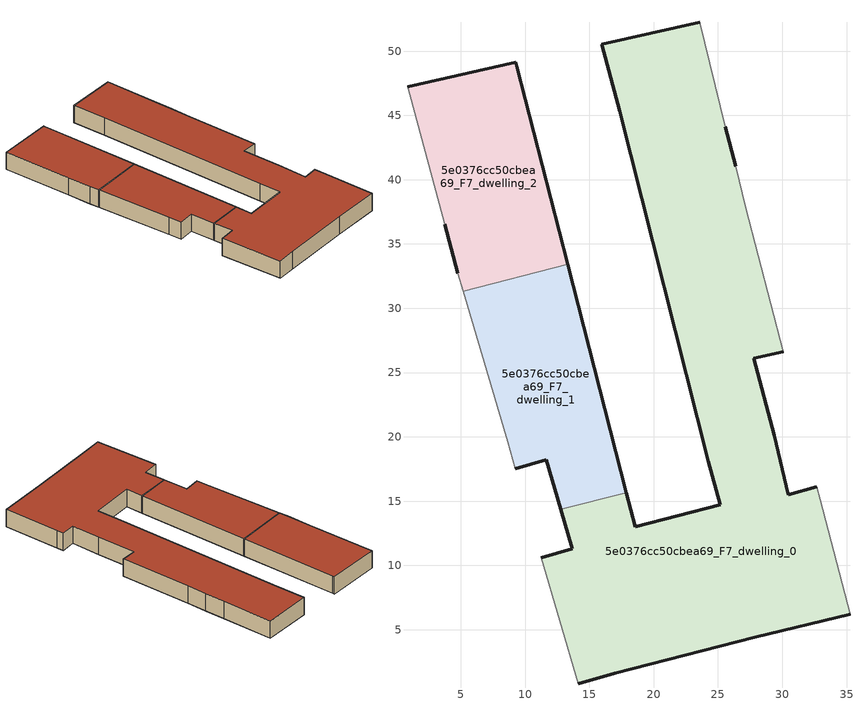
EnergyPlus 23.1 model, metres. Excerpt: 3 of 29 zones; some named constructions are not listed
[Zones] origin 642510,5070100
5e0376cc50cbea69_F7_dwelling_0
 floor to 5e0376cc50cbea69_F6_dwelling_0 (EU_floor_Construction): 35.27,6.2 32.97,15.11 32.67,16.11 30.47,15.51 29.37,20.12 27.77,26.12 30.07,26.62 27.17,37.83 26.37,41.03 25.57,44.13 23.57,52.24 15.97,50.54 17.37,45.34 24.26,18.12 25.16,14.71 18.56,13.01 17.87,15.67 12.77,14.37 13.65,11.31 11.25,10.61 14.15,0.81 16.95,1.61 27.86,4.4 z21
 wall outside (EU_wall_Construction): 25.57,44.13 26.37,41.03 / 30.07,26.62 27.77,26.12 29.37,20.12 30.47,15.51 32.67,16.11 / 35.27,6.2 27.86,4.4 16.95,1.61 14.15,0.81 / 11.25,10.61 13.65,11.31 12.77,14.37 / 17.87,15.67 18.56,13.01 25.16,14.71 24.26,18.12 17.37,45.34 15.97,50.54 23.57,52.24 z21:24
 wall adiabatic (EU_wall_Construction): 23.57,52.24 25.57,44.13 / 26.37,41.03 27.17,37.83 30.07,26.62 / 32.67,16.11 32.97,15.11 35.27,6.2 / 14.15,0.81 11.25,10.61 z21:24
 wall to 5e0376cc50cbea69_F7_dwelling_1 (EU_wall_Construction): 12.77,14.37 17.87,15.67 z21:24
 roof outside (EU_roof_Construction): 23.57,52.24 25.57,44.13 26.37,41.03 27.17,37.83 30.07,26.62 27.77,26.12 29.37,20.12 30.47,15.51 32.67,16.11 32.97,15.11 35.27,6.2 27.86,4.4 16.95,1.61 14.15,0.81 11.25,10.61 13.65,11.31 12.77,14.37 17.87,15.67 18.56,13.01 25.16,14.71 24.26,18.12 17.37,45.34 15.97,50.54 z24
5e0376cc50cbea69_F7_dwelling_1
 floor to 5e0376cc50cbea69_F6_dwelling_1 (EU_floor_Construction): 17.87,15.67 13.32,33.41 5.17,31.33 8.65,19.62 9.25,17.52 11.65,18.22 12.77,14.37 z21
 wall outside (EU_wall_Construction): 13.32,33.41 17.87,15.67 / 12.77,14.37 11.65,18.22 9.25,17.52 z21:24
 wall adiabatic (EU_wall_Construction): 9.25,17.52 8.65,19.62 5.17,31.33 z21:24
 wall to 5e0376cc50cbea69_F7_dwelling_2 (EU_wall_Construction): 5.17,31.33 13.32,33.41 z21:24
 roof outside (EU_roof_Construction): 13.32,33.41 17.87,15.67 12.77,14.37 11.65,18.22 9.25,17.52 8.65,19.62 5.17,31.33 z24
5e0376cc50cbea69_F7_dwelling_2
 floor to 5e0376cc50cbea69_F6_dwelling_2 (EU_floor_Construction): 13.32,33.41 9.36,48.84 9.26,49.14 0.85,47.24 3.75,36.53 4.75,32.73 5.17,31.33 z21
 wall outside (EU_wall_Construction): 4.75,32.73 3.75,36.53 / 0.85,47.24 9.26,49.14 9.36,48.84 13.32,33.41 z21:24
 wall adiabatic (EU_wall_Construction): 5.17,31.33 4.75,32.73 / 3.75,36.53 0.85,47.24 z21:24
 roof outside (EU_roof_Construction): 9.36,48.84 13.32,33.41 5.17,31.33 4.75,32.73 3.75,36.53 0.85,47.24 9.26,49.14 z24
[HVACTEMPLATE:THERMOSTAT] Constant Heating Setpoint=20; Constant Cooling Setpoint=50
EU_HeatOnly_5e0376cc50cbea69_F0_dwelling_0; EU_HeatOnly_5e0376cc50cbea69_F0_dwelling_1; EU_HeatOnly_5e0376cc50cbea69_F0_dwelling_2; EU_HeatOnly_5e0376cc50cbea69_F0_dwelling_3; EU_HeatOnly_5e0376cc50cbea69_F1_dwelling_0; EU_HeatOnly_5e0376cc50cbea69_F1_dwelling_1; EU_HeatOnly_5e0376cc50cbea69_F1_dwelling_2; EU_HeatOnly_5e0376cc50cbea69_F1_dwelling_3; EU_HeatOnly_5e0376cc50cbea69_F2_dwelling_0; EU_HeatOnly_5e0376cc50cbea69_F2_dwelling_1; EU_HeatOnly_5e0376cc50cbea69_F2_dwelling_2; EU_HeatOnly_5e0376cc50cbea69_F2_dwelling_3; EU_HeatOnly_5e0376cc50cbea69_F3_dwelling_0; EU_HeatOnly_5e0376cc50cbea69_F3_dwelling_1; EU_HeatOnly_5e0376cc50cbea69_F3_dwelling_2; EU_HeatOnly_5e0376cc50cbea69_F3_dwelling_3; EU_HeatOnly_5e0376cc50cbea69_F4_dwelling_0; EU_HeatOnly_5e0376cc50cbea69_F4_dwelling_1; EU_HeatOnly_5e0376cc50cbea69_F4_dwelling_2; EU_HeatOnly_5e0376cc50cbea69_F4_dwelling_3; EU_HeatOnly_5e0376cc50cbea69_F5_dwelling_0; EU_HeatOnly_5e0376cc50cbea69_F5_dwelling_1; EU_HeatOnly_5e0376cc50cbea69_F5_dwelling_2; EU_HeatOnly_5e0376cc50cbea69_F6_dwelling_0; EU_HeatOnly_5e0376cc50cbea69_F6_dwelling_1; EU_HeatOnly_5e0376cc50cbea69_F6_dwelling_2; EU_HeatOnly_5e0376cc50cbea69_F7_dwelling_0; EU_HeatOnly_5e0376cc50cbea69_F7_dwelling_1; EU_HeatOnly_5e0376cc50cbea69_F7_dwelling_2
